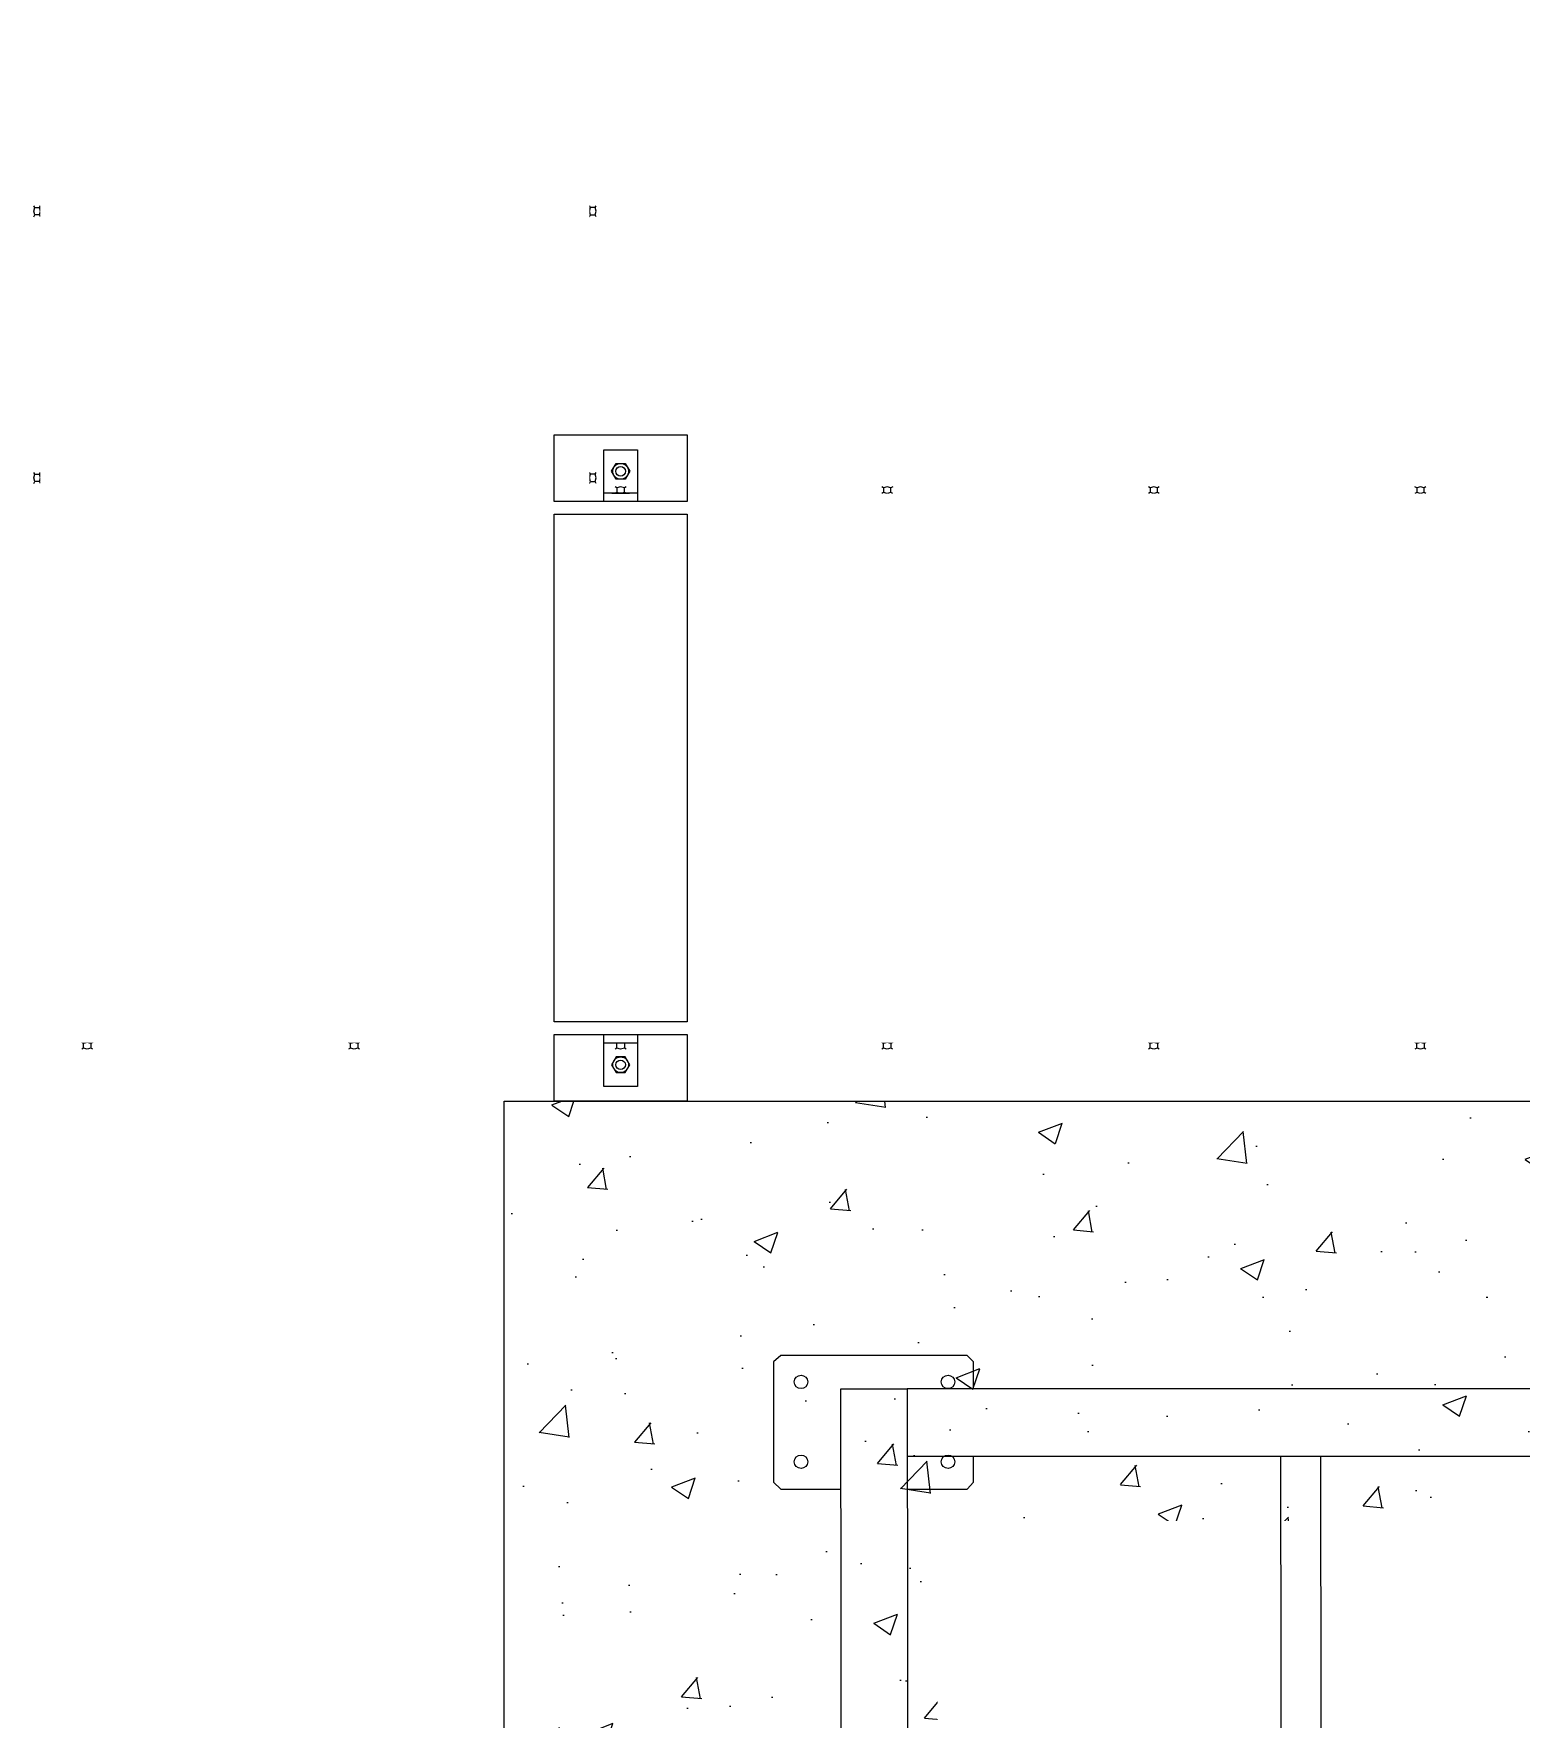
# Model space of a CAD drawing. Header units: inches. Extents: x -7660 to 802, y -193 to 3.
# Drawn here: x 469.83 to 470.946, y -82.774 to -81.509 of the extents above; entities that cross this region are included whole.
import ezdxf

# ---------------------------------------------------------------- set-up
doc = ezdxf.new("R2010")
doc.units = ezdxf.units.IN
doc.header["$MEASUREMENT"] = 0
doc.set_wipeout_variables(frame=1)
doc.linetypes.add('HIDDEN', pattern=[0.375, 0.25, -0.125])
doc.layers.add('0-A INSTALAR', color=10, linetype='Continuous')
doc.layers.add('PDF_0', color=7, linetype='Continuous')

# ---------------------------------------------------------------- blocks, each defined once
blk = doc.blocks.new('Base Planta Vivo Tipo 11')
at = {"true_color": 0xc7c8ca}
h = blk.add_hatch(dxfattribs=at)
h.set_pattern_fill('AR-CONC', color=9, scale=0.0009999999999999987)
h.set_pattern_definition([(49.99999999999999, (144.9699850621812, -48.65379361739657), (0.1821846689960038, -0.01593908553890306), [0.01904999999999998, -0.2095499999999997]), (355, (144.9699850621812, -48.65379361739657), (-0.0352434214249693, 0.1910568452390349), [0.01523999999999998, -0.1676405841699998]), (100.4514447, (144.9851670691812, -48.65512187089656), (0.1469412470903531, 0.1751177519121948), [0.01619000879999998, -0.1780902445999997]), (46.1842, (144.9699850621812, -48.60299361739656), (0.2710790408921296, -0.04204232793272709), [0.02857499999999997, -0.3143249999999996]), (96.63555760999992, (144.9925749621812, -48.60649711739657), (0.2374041340515027, 0.2474261245977212), [0.02428502313999997, -0.2671356081599997]), (351.1841511700001, (144.9699850621812, -48.60299361739656), (0.2374041340649768, 0.2474261245855323), [0.02285996706999997, -0.2514597319199997]), (20.99999999999999, (144.9953850621812, -48.61569361739657), (0.1516143912691323, -0.1022651981870875), [0.01904999999999998, -0.2095499999999998]), (326.0000000000001, (144.9953850621812, -48.61569361739657), (0.061802028347647, 0.184187966122319), [0.01523999999999998, -0.1676399999999998]), (71.45144499999999, (145.0080195947812, -48.62421571729656), (0.2134164192787159, 0.08192276888590513), [0.01619000879999998, -0.1780899375999997]), (37.49999999999999, (144.9699850621812, -48.65379361739657), (0.003088603250591813, 0.084555038873153), [0, -0.1656079999999998, 0, -0.1701799999999998, 0, -0.1682749999999998]), (7.499999999999998, (144.9699850621812, -48.65379361739657), (0.06681966251030567, 0.1001805748181194), [0, -0.09702799999999988, 0, -0.1617979999999998, 0, -0.06413499999999993]), (327.5, (144.9133430621812, -48.65379361739657), (0.1355905951668712, -0.005728743992673436), [0, -0.06349999999999993, 0, -0.1981199999999998, 0, -0.2628899999999997]), (317.5, (144.8879430621813, -48.65379361739657), (0.1481291813860179, 0.025426491033333), [0, -0.08254999999999992, 0, -0.1315719999999999, 0, -0.1866899999999998])])
h.paths.add_polyline_path([(145.6118246462353, -44.43010997651035), (144.1118246462353, -44.43010997651035), (144.1118246462353, -45.93010997651035), (145.6118246462353, -45.93010997651035)])
h.paths.add_polyline_path([(145.3167278372094, -45.70926409100602), (144.4140251563445, -45.70926409100602), (144.4140251563445, -44.6974894210465), (145.3167278372094, -44.6974894210465)], flags=16)
h.paths.add_polyline_path([(145.3167278372094, -44.6974894210465), (144.4140251563445, -44.6974894210465), (144.4140251563445, -45.70926409100602), (145.3167278372094, -45.70926409100602)], flags=16)
blk.add_lwpolyline([(145.6118246462353, -45.93010997651035), (144.1118246462353, -45.93010997651035), (144.1118246462353, -44.43010997651035), (145.6118246462353, -44.43010997651035)], close=True)
at = {"lineweight": 25}
for points in [[(144.4638026359906, -44.64584161009901), (144.4638026359906, -44.62568749035983), (144.4590604901696, -44.62094534453885), (144.3191671884506, -44.62094534453885), (144.313832274402, -44.62568749035983), (144.313832274402, -44.71578826095852), (144.3191671884506, -44.72112317500713), (144.3642175737499, -44.72112317500713)], [(144.4140101048702, -44.72112317500713), (144.4590604901696, -44.72112317500713), (144.4638026359906, -44.71578826095852), (144.4638026359906, -44.69622690944696)]]:
    blk.add_lwpolyline(points, dxfattribs=at)
for points in [[(144.3657103014452, -45.72056032675044), (144.3642175737499, -44.64584161009901), (144.4140101048702, -44.64584161009901), (144.4155028325655, -45.72056032675044)], [(144.4140101048702, -44.69622690944696), (145.3144250426296, -44.69622690944696), (145.3144250426296, -44.64584161009901), (144.4140101048702, -44.64584161009901)]]:
    blk.add_lwpolyline(points, close=True, dxfattribs=at)
at = {"layer": 'PDF_0', "lineweight": 25}
for centre, radius in [((144.3344576542107, -44.64064840593032), 0.005038530218074789), ((144.4447170671955, -44.64064840593048), 0.005038530218233178), ((144.3344576542121, -44.70052040899987), 0.005038530219466069), ((144.4447170671955, -44.70052040899866), 0.005038530218257055)]:
    blk.add_circle(centre, radius, dxfattribs=at)
at = {"linetype": 'HIDDEN', "ltscale": 0.5}
blk.add_wipeout([(144.4368246462353, -44.74510997651035), (145.2868246462353, -44.74510997651035), (145.2868246462353, -45.61960997651035), (144.4368246462353, -45.61960997651035)], dxfattribs=at)
at = {"lineweight": 25}
blk.add_lwpolyline([(144.6943894765359, -44.69622690944696), (144.7240278879171, -44.69622690944696), (144.7255206156123, -45.67076779563011), (144.6958822042312, -45.67076779563011)], close=True, dxfattribs=at)
blk = doc.blocks.new('*U675')
at = {"linetype": 'ByBlock'}
for points in [[(3.1086244689504383e-15, 0.19046999999998593), (3.1086244689504383e-15, 0.19999999999998508), (-1.825399999999975, 0.19999999999999263), (-1.825399999999975, 0.1904699999999928)], [(3.9968028886505635e-15, -0.19047000000001368), (3.9968028886505635e-15, -0.20000000000001306), (-1.825399999999974, -0.2000000000000054), (-1.825399999999974, -0.19047000000000724)]]:
    blk.add_wipeout(points, dxfattribs=at)
blk.add_wipeout([(-1.805399999999957, 0.2050000000000115), (-1.8253999999999755, 0.2050000000000115), (-1.825399999999975, -0.20500000000002308), (-1.805399999999957, -0.20500000000002308), (-1.805399999999957, -0.2000000000000056), (-1.8203999999999574, -0.2000000000000056), (-1.8203999999999574, 0.19999999999999463), (-1.805399999999957, 0.19999999999999463)])
for points in [[(-1.5999999999999843, -0.20500000000002513), (-1.599999999999984, 0.20500000000000904), (-1.6253999999999844, 0.20500000000000904), (-1.6253999999999844, -0.20500000000002513)], [(-1.399999999999984, -0.20500000000002605), (-1.3999999999999841, 0.20500000000000812), (-1.4253999999999842, 0.20500000000000812), (-1.425399999999984, -0.20500000000002605)], [(-1.1999999999999837, -0.20500000000002694), (-1.199999999999984, 0.20500000000000723), (-1.225399999999984, 0.20500000000000723), (-1.2253999999999838, -0.20500000000002694)], [(-0.999999999999984, -0.20500000000002783), (-0.999999999999984, 0.20500000000000634), (-1.025399999999984, 0.20500000000000634), (-1.0253999999999839, -0.20500000000002783)], [(-0.7999999999999841, -0.20500000000002874), (-0.7999999999999841, 0.20500000000000543), (-0.8253999999999841, 0.20500000000000543), (-0.825399999999984, -0.20500000000002874)]]:
    blk.add_wipeout(points, dxfattribs=at)
for points in [[(-1.8170126470499222, 0.21092811668430408), (-1.818340595992668, 0.21016142500474033), (-1.818340595992668, 0.20669480836386814), (-1.8170126470499222, 0.2059281166843044), (-1.8087873529499934, 0.2059281166843044), (-1.8074594040072467, 0.20669480836386822), (-1.8074594040072467, 0.21016142500474036), (-1.8087873529499934, 0.21092811668430408)], [(-1.6168126470499495, 0.21092811668430145), (-1.6181405959926942, 0.21016142500473775), (-1.6181405959926942, 0.20669480836386522), (-1.6168126470499495, 0.20592811668430147), (-1.6085873529500199, 0.20592811668430147), (-1.6072594040072752, 0.20669480836386522), (-1.6072594040072752, 0.21016142500473775), (-1.6085873529500199, 0.21092811668430145)], [(-1.4168126470499494, 0.21092811668430056), (-1.418140595992694, 0.21016142500473686), (-1.418140595992694, 0.20669480836386434), (-1.4168126470499494, 0.20592811668430058), (-1.4085873529500197, 0.20592811668430058), (-1.407259404007275, 0.20669480836386434), (-1.407259404007275, 0.21016142500473686), (-1.4085873529500197, 0.21092811668430056)], [(-1.2168126470499494, 0.21092811668429967), (-1.2181405959926939, 0.21016142500473597), (-1.2181405959926939, 0.20669480836386345), (-1.2168126470499494, 0.2059281166842997), (-1.2085873529500197, 0.2059281166842997), (-1.207259404007275, 0.20669480836386345), (-1.207259404007275, 0.21016142500473597), (-1.2085873529500197, 0.21092811668429967)], [(-1.016812647049949, 0.21092811668429876), (-1.0181405959926937, 0.21016142500473506), (-1.0181405959926937, 0.20669480836386253), (-1.016812647049949, 0.20592811668429878), (-1.0085873529500193, 0.20592811668429878), (-1.0072594040072747, 0.20669480836386253), (-1.0072594040072747, 0.21016142500473506), (-1.0085873529500193, 0.21092811668429876)], [(-0.816812647049949, 0.21092811668429795), (-0.8181405959926937, 0.21016142500473425), (-0.8181405959926937, 0.20669480836386173), (-0.816812647049949, 0.20592811668429797), (-0.8085873529500194, 0.20592811668429797), (-0.8072594040072747, 0.20669480836386173), (-0.8072594040072747, 0.21016142500473425), (-0.8085873529500194, 0.21092811668429795)], [(-1.817012647049923, -0.2109281166843157), (-1.818340595992668, -0.21016142500475338), (-1.818340595992668, -0.20669480836387982), (-1.817012647049923, -0.2059281166843161), (-1.808787352949995, -0.2059281166843161), (-1.807459404007249, -0.20669480836387974), (-1.807459404007249, -0.21016142500475332), (-1.808787352949995, -0.2109281166843157)], [(-1.6168126470499495, -0.2109281166843176), (-1.6181405959926942, -0.2101614250047539), (-1.6181405959926942, -0.20669480836388132), (-1.6168126470499495, -0.20592811668431762), (-1.6085873529500199, -0.20592811668431762), (-1.6072594040072752, -0.20669480836388132), (-1.6072594040072752, -0.2101614250047539), (-1.6085873529500199, -0.2109281166843176)], [(-1.4168126470499494, -0.2109281166843185), (-1.418140595992694, -0.2101614250047548), (-1.418140595992694, -0.2066948083638822), (-1.4168126470499494, -0.2059281166843185), (-1.4085873529500197, -0.2059281166843185), (-1.407259404007275, -0.2066948083638822), (-1.407259404007275, -0.2101614250047548), (-1.4085873529500197, -0.2109281166843185)], [(-1.2168126470499494, -0.21092811668431938), (-1.2181405959926939, -0.21016142500475568), (-1.2181405959926939, -0.2066948083638831), (-1.2168126470499494, -0.2059281166843194), (-1.2085873529500197, -0.2059281166843194), (-1.207259404007275, -0.2066948083638831), (-1.207259404007275, -0.21016142500475568), (-1.2085873529500197, -0.21092811668431938)], [(-1.016812647049949, -0.2109281166843203), (-1.0181405959926937, -0.2101614250047566), (-1.0181405959926937, -0.20669480836388401), (-1.016812647049949, -0.20592811668432032), (-1.0085873529500193, -0.20592811668432032), (-1.0072594040072747, -0.20669480836388401), (-1.0072594040072747, -0.2101614250047566), (-1.0085873529500193, -0.2109281166843203)], [(-0.8168126470499489, -0.21092811668432118), (-0.8181405959926936, -0.21016142500475749), (-0.8181405959926936, -0.2066948083638849), (-0.8168126470499489, -0.2059281166843212), (-0.8085873529500193, -0.2059281166843212), (-0.8072594040072746, -0.2066948083638849), (-0.8072594040072746, -0.21016142500475749), (-0.8085873529500193, -0.21092811668432118)]]:
    blk.add_wipeout(points)
for p, q in [((-1.815684698107176, 0.2101614250047393), (-1.817012647049921, 0.2109281166843032)), ((-1.815684698107176, 0.2066948083638672), (-1.817012647049921, 0.2059281166843033)), ((-1.812899999999956, 0.2109281166843032), (-1.815684698107176, 0.2101614250047393)), ((-1.815684698107176, 0.2101614250047393), (-1.815684698107176, 0.2066948083638672)), ((-1.812899999999956, 0.2059281166843033), (-1.815684698107176, 0.2066948083638672)), ((-1.810115301892736, 0.2101614250047393), (-1.812899999999956, 0.2109281166843032)), ((-1.810115301892736, 0.2066948083638672), (-1.812899999999956, 0.2059281166843033)), ((-1.808787352949991, 0.2109281166843032), (-1.810115301892736, 0.2101614250047393)), ((-1.810115301892736, 0.2066948083638672), (-1.810115301892736, 0.2101614250047393)), ((-1.808787352949991, 0.2059281166843033), (-1.810115301892736, 0.2066948083638672)), ((-1.615484698107204, 0.2101614250047376), (-1.616812647049949, 0.2109281166843015)), ((-1.615484698107204, 0.2066948083638655), (-1.616812647049949, 0.2059281166843016)), ((-1.612699999999984, 0.2109281166843015), (-1.615484698107204, 0.2101614250047376)), ((-1.615484698107204, 0.2101614250047376), (-1.615484698107204, 0.2066948083638655)), ((-1.612699999999984, 0.2059281166843016), (-1.615484698107204, 0.2066948083638655)), ((-1.609915301892764, 0.2101614250047376), (-1.612699999999984, 0.2109281166843015)), ((-1.609915301892764, 0.2066948083638655), (-1.612699999999984, 0.2059281166843016)), ((-1.608587352950019, 0.2109281166843015), (-1.609915301892764, 0.2101614250047376)), ((-1.609915301892764, 0.2066948083638655), (-1.609915301892764, 0.2101614250047376)), ((-1.608587352950019, 0.2059281166843016), (-1.609915301892764, 0.2066948083638655)), ((-1.415484698107204, 0.2101614250047368), (-1.416812647049949, 0.2109281166843006)), ((-1.415484698107204, 0.2066948083638646), (-1.416812647049949, 0.2059281166843007)), ((-1.412699999999984, 0.2109281166843006), (-1.415484698107204, 0.2101614250047368)), ((-1.415484698107204, 0.2101614250047368), (-1.415484698107204, 0.2066948083638646)), ((-1.412699999999984, 0.2059281166843007), (-1.415484698107204, 0.2066948083638646)), ((-1.409915301892764, 0.2101614250047368), (-1.412699999999984, 0.2109281166843006)), ((-1.409915301892764, 0.2066948083638646), (-1.412699999999984, 0.2059281166843007)), ((-1.408587352950019, 0.2109281166843006), (-1.409915301892764, 0.2101614250047368)), ((-1.409915301892764, 0.2066948083638646), (-1.409915301892764, 0.2101614250047368)), ((-1.408587352950019, 0.2059281166843007), (-1.409915301892764, 0.2066948083638646)), ((-1.215484698107204, 0.2101614250047359), (-1.216812647049949, 0.2109281166842998)), ((-1.215484698107204, 0.2066948083638638), (-1.216812647049949, 0.2059281166842999)), ((-1.212699999999984, 0.2109281166842998), (-1.215484698107204, 0.2101614250047359)), ((-1.215484698107204, 0.2101614250047359), (-1.215484698107204, 0.2066948083638638)), ((-1.212699999999984, 0.2059281166842999), (-1.215484698107204, 0.2066948083638638)), ((-1.209915301892764, 0.2101614250047359), (-1.212699999999984, 0.2109281166842998)), ((-1.209915301892764, 0.2066948083638638), (-1.212699999999984, 0.2059281166842999)), ((-1.208587352950019, 0.2109281166842998), (-1.209915301892764, 0.2101614250047359)), ((-1.209915301892764, 0.2066948083638638), (-1.209915301892764, 0.2101614250047359)), ((-1.208587352950019, 0.2059281166842999), (-1.209915301892764, 0.2066948083638638)), ((-1.015484698107204, 0.210161425004735), (-1.016812647049949, 0.2109281166842989)), ((-1.015484698107204, 0.2066948083638629), (-1.016812647049949, 0.205928116684299)), ((-1.012699999999984, 0.2109281166842989), (-1.015484698107204, 0.210161425004735)), ((-1.015484698107204, 0.210161425004735), (-1.015484698107204, 0.2066948083638629)), ((-1.012699999999984, 0.205928116684299), (-1.015484698107204, 0.2066948083638629)), ((-1.009915301892764, 0.210161425004735), (-1.012699999999984, 0.2109281166842989)), ((-1.009915301892764, 0.2066948083638629), (-1.012699999999984, 0.205928116684299)), ((-1.008587352950019, 0.2109281166842989), (-1.009915301892764, 0.210161425004735)), ((-1.009915301892764, 0.2066948083638629), (-1.009915301892764, 0.210161425004735)), ((-1.008587352950019, 0.205928116684299), (-1.009915301892764, 0.2066948083638629)), ((-0.8154846981072044, 0.2101614250047341), (-0.816812647049949, 0.210928116684298)), ((-0.8154846981072044, 0.206694808363862), (-0.816812647049949, 0.2059281166842981)), ((-0.8126999999999842, 0.210928116684298), (-0.8154846981072044, 0.2101614250047341)), ((-0.8154846981072044, 0.2101614250047341), (-0.8154846981072044, 0.206694808363862)), ((-0.8126999999999842, 0.2059281166842981), (-0.8154846981072044, 0.206694808363862)), ((-0.8099153018927641, 0.2101614250047341), (-0.8126999999999842, 0.210928116684298)), ((-0.8099153018927641, 0.206694808363862), (-0.8126999999999842, 0.2059281166842981)), ((-0.8085873529500194, 0.210928116684298), (-0.8099153018927641, 0.2101614250047341)), ((-0.8099153018927641, 0.206694808363862), (-0.8099153018927641, 0.2101614250047341)), ((-0.8085873529500194, 0.2059281166842981), (-0.8099153018927641, 0.206694808363862)), ((-1.815684698107176, -0.2066948083638798), (-1.817012647049921, -0.2059281166843159)), ((-1.815684698107176, -0.2101614250047519), (-1.817012647049921, -0.2109281166843158)), ((-1.812899999999956, -0.2059281166843159), (-1.815684698107176, -0.2066948083638798)), ((-1.815684698107176, -0.2101614250047519), (-1.815684698107176, -0.2066948083638798)), ((-1.812899999999956, -0.2109281166843158), (-1.815684698107176, -0.2101614250047519)), ((-1.810115301892736, -0.2066948083638798), (-1.812899999999956, -0.2059281166843159)), ((-1.810115301892736, -0.2101614250047519), (-1.812899999999956, -0.2109281166843158)), ((-1.808787352949991, -0.2059281166843159), (-1.810115301892736, -0.2066948083638798)), ((-1.810115301892736, -0.2066948083638798), (-1.810115301892736, -0.2101614250047519)), ((-1.808787352949991, -0.2109281166843158), (-1.810115301892736, -0.2101614250047519)), ((-1.615484698107204, -0.2066948083638816), (-1.616812647049949, -0.2059281166843177)), ((-1.615484698107204, -0.2101614250047537), (-1.616812647049949, -0.2109281166843176)), ((-1.612699999999984, -0.2059281166843177), (-1.615484698107204, -0.2066948083638816)), ((-1.615484698107204, -0.2101614250047537), (-1.615484698107204, -0.2066948083638816)), ((-1.612699999999984, -0.2109281166843176), (-1.615484698107204, -0.2101614250047537)), ((-1.609915301892764, -0.2066948083638816), (-1.612699999999984, -0.2059281166843177)), ((-1.609915301892764, -0.2101614250047537), (-1.612699999999984, -0.2109281166843176)), ((-1.608587352950019, -0.2059281166843177), (-1.609915301892764, -0.2066948083638816)), ((-1.609915301892764, -0.2066948083638816), (-1.609915301892764, -0.2101614250047537)), ((-1.608587352950019, -0.2109281166843176), (-1.609915301892764, -0.2101614250047537)), ((-1.415484698107204, -0.2066948083638825), (-1.416812647049949, -0.2059281166843186)), ((-1.415484698107204, -0.2101614250047546), (-1.416812647049949, -0.2109281166843185)), ((-1.412699999999984, -0.2059281166843186), (-1.415484698107204, -0.2066948083638825)), ((-1.415484698107204, -0.2101614250047546), (-1.415484698107204, -0.2066948083638825)), ((-1.412699999999984, -0.2109281166843185), (-1.415484698107204, -0.2101614250047546)), ((-1.409915301892764, -0.2066948083638825), (-1.412699999999984, -0.2059281166843186)), ((-1.409915301892764, -0.2101614250047546), (-1.412699999999984, -0.2109281166843185)), ((-1.408587352950019, -0.2059281166843186), (-1.409915301892764, -0.2066948083638825)), ((-1.409915301892764, -0.2066948083638825), (-1.409915301892764, -0.2101614250047546)), ((-1.408587352950019, -0.2109281166843185), (-1.409915301892764, -0.2101614250047546)), ((-1.215484698107204, -0.2066948083638833), (-1.216812647049949, -0.2059281166843195)), ((-1.215484698107204, -0.2101614250047555), (-1.216812647049949, -0.2109281166843194)), ((-1.212699999999984, -0.2059281166843195), (-1.215484698107204, -0.2066948083638833)), ((-1.215484698107204, -0.2101614250047555), (-1.215484698107204, -0.2066948083638833)), ((-1.212699999999984, -0.2109281166843194), (-1.215484698107204, -0.2101614250047555)), ((-1.209915301892764, -0.2066948083638833), (-1.212699999999984, -0.2059281166843195)), ((-1.209915301892764, -0.2101614250047555), (-1.212699999999984, -0.2109281166843194)), ((-1.208587352950019, -0.2059281166843195), (-1.209915301892764, -0.2066948083638833)), ((-1.209915301892764, -0.2066948083638833), (-1.209915301892764, -0.2101614250047555)), ((-1.208587352950019, -0.2109281166843194), (-1.209915301892764, -0.2101614250047555)), ((-1.015484698107204, -0.2066948083638842), (-1.016812647049949, -0.2059281166843203)), ((-1.015484698107204, -0.2101614250047563), (-1.016812647049949, -0.2109281166843202)), ((-1.012699999999984, -0.2059281166843203), (-1.015484698107204, -0.2066948083638842)), ((-1.015484698107204, -0.2101614250047563), (-1.015484698107204, -0.2066948083638842)), ((-1.012699999999984, -0.2109281166843202), (-1.015484698107204, -0.2101614250047563)), ((-1.009915301892764, -0.2066948083638842), (-1.012699999999984, -0.2059281166843203)), ((-1.009915301892764, -0.2101614250047563), (-1.012699999999984, -0.2109281166843202)), ((-1.008587352950019, -0.2059281166843203), (-1.009915301892764, -0.2066948083638842)), ((-1.009915301892764, -0.2066948083638842), (-1.009915301892764, -0.2101614250047563)), ((-1.008587352950019, -0.2109281166843202), (-1.009915301892764, -0.2101614250047563)), ((-0.8154846981072044, -0.2066948083638851), (-0.8168126470499489, -0.2059281166843212)), ((-0.8154846981072044, -0.2101614250047572), (-0.8168126470499489, -0.2109281166843211)), ((-0.8126999999999841, -0.2059281166843212), (-0.8154846981072044, -0.2066948083638851)), ((-0.8154846981072044, -0.2101614250047572), (-0.8154846981072044, -0.2066948083638851)), ((-0.8126999999999841, -0.2109281166843211), (-0.8154846981072044, -0.2101614250047572)), ((-0.8099153018927641, -0.2066948083638851), (-0.8126999999999841, -0.2059281166843212)), ((-0.8099153018927641, -0.2101614250047572), (-0.8126999999999841, -0.2109281166843211)), ((-0.8085873529500193, -0.2059281166843212), (-0.8099153018927641, -0.2066948083638851)), ((-0.8099153018927641, -0.2066948083638851), (-0.8099153018927641, -0.2101614250047572)), ((-0.8085873529500194, -0.2109281166843211), (-0.8099153018927641, -0.2101614250047572))]:
    blk.add_line(p, q)
for points in [[(-1.8060672289829083, 0.20500000000001142), (-1.8060672289829083, 0.20592811668430433), (-1.8197327710170126, 0.20592811668430425), (-1.8197327710170126, 0.2050000000000114)], [(-1.605867228982932, 0.20500000000000898), (-1.605867228982932, 0.20592811668430153), (-1.6195327710170364, 0.20592811668430153), (-1.6195327710170364, 0.20500000000000898)], [(-1.405867228982932, 0.20500000000000806), (-1.405867228982932, 0.2059281166843006), (-1.4195327710170362, 0.2059281166843006), (-1.4195327710170362, 0.20500000000000806)], [(-1.205867228982932, 0.20500000000000726), (-1.205867228982932, 0.2059281166842998), (-1.2195327710170363, 0.2059281166842998), (-1.2195327710170363, 0.20500000000000726)], [(-1.005867228982932, 0.20500000000000637), (-1.005867228982932, 0.20592811668429892), (-1.0195327710170363, 0.20592811668429892), (-1.0195327710170363, 0.20500000000000637)], [(-0.8058672289829321, 0.20500000000000548), (-0.8058672289829321, 0.20592811668429803), (-0.8195327710170364, 0.20592811668429803), (-0.8195327710170364, 0.20500000000000548)], [(-1.806067228982908, -0.2050000000000233), (-1.806067228982908, -0.20592811668431607), (-1.8197327710170124, -0.20592811668431615), (-1.8197327710170124, -0.20500000000002336)], [(-1.605867228982932, -0.20500000000002525), (-1.605867228982932, -0.20592811668431774), (-1.6195327710170364, -0.20592811668431774), (-1.6195327710170364, -0.20500000000002525)], [(-1.405867228982932, -0.20500000000002616), (-1.405867228982932, -0.20592811668431865), (-1.4195327710170362, -0.20592811668431865), (-1.4195327710170362, -0.20500000000002616)], [(-1.205867228982932, -0.20500000000002705), (-1.205867228982932, -0.20592811668431954), (-1.2195327710170363, -0.20592811668431954), (-1.2195327710170363, -0.20500000000002705)], [(-1.005867228982932, -0.20500000000002797), (-1.005867228982932, -0.20592811668432046), (-1.0195327710170363, -0.20592811668432046), (-1.0195327710170363, -0.20500000000002797)], [(-0.8058672289829321, -0.20500000000002874), (-0.8058672289829321, -0.20592811668432123), (-0.8195327710170364, -0.20592811668432123), (-0.8195327710170364, -0.20500000000002874)]]:
    blk.add_wipeout(points)
blk = doc.blocks.new('*U737')
at = {"linetype": 'ByBlock'}
blk.add_wipeout([(3.9968028886505635e-15, 0.19046999999998593), (3.9968028886505635e-15, 0.19999999999998552), (-2.975552667453621, 0.19999999999999796), (-2.975552667453621, 0.19046999999999836)], dxfattribs=at)
for points in [[(-0.1999999999999839, -0.20500000000003135), (-0.1999999999999839, 0.20500000000000282), (-0.225399999999984, 0.20500000000000282), (-0.2253999999999839, -0.20500000000003135)], [(-0.025399999999994982, -0.20500000000003124), (-0.025399999999995204, 0.20500000000000293), (4.884981308350689e-15, 0.20500000000000293), (4.9960036108132044e-15, -0.20500000000003124)]]:
    blk.add_wipeout(points, dxfattribs=at)
for points in [[(-0.21681264704994896, 0.21092811668429526), (-0.21814059599269364, 0.21016142500473156), (-0.21814059599269364, 0.20669480836385903), (-0.21681264704994896, 0.20592811668429528), (-0.2085873529500193, 0.20592811668429528), (-0.20725940400727463, 0.20669480836385903), (-0.20725940400727463, 0.21016142500473156), (-0.2085873529500193, 0.21092811668429526)], [(-0.016812647049960106, 0.21092811668429526), (-0.018140595992704775, 0.21016142500473156), (-0.018140595992704775, 0.20669480836385903), (-0.016812647049960106, 0.20592811668429528), (-0.008587352950030436, 0.20592811668429528), (-0.007259404007285766, 0.20669480836385903), (-0.007259404007285766, 0.21016142500473156), (-0.008587352950030436, 0.21092811668429526)]]:
    blk.add_wipeout(points)
blk.add_wipeout([(3.9968028886505635e-15, -0.19047000000001368), (3.9968028886505635e-15, -0.20000000000001328), (-2.97555266745362, -0.20000000000000018), (-2.97555266745362, -0.19047000000000147)], dxfattribs=at)
for p, q in [((-0.2154846981072042, 0.2101614250047315), (-0.216812647049949, 0.2109281166842953)), ((-0.2154846981072043, 0.2066948083638593), (-0.216812647049949, 0.2059281166842954)), ((-0.2126999999999842, 0.2109281166842953), (-0.2154846981072042, 0.2101614250047315)), ((-0.2154846981072042, 0.2101614250047315), (-0.2154846981072043, 0.2066948083638593)), ((-0.2126999999999842, 0.2059281166842954), (-0.2154846981072043, 0.2066948083638593)), ((-0.2099153018927639, 0.2101614250047315), (-0.2126999999999842, 0.2109281166842953)), ((-0.209915301892764, 0.2066948083638593), (-0.2126999999999842, 0.2059281166842954)), ((-0.2085873529500193, 0.2109281166842953), (-0.2099153018927639, 0.2101614250047315)), ((-0.209915301892764, 0.2066948083638593), (-0.2099153018927639, 0.2101614250047315)), ((-0.2085873529500193, 0.2059281166842954), (-0.209915301892764, 0.2066948083638593)), ((-0.01548469810721547, 0.2101614250047314), (-0.01681264704996016, 0.2109281166842953)), ((-0.01548469810721547, 0.2066948083638593), (-0.01681264704996016, 0.2059281166842954)), ((-0.01269999999999527, 0.2109281166842953), (-0.01548469810721547, 0.2101614250047314)), ((-0.01548469810721547, 0.2101614250047314), (-0.01548469810721547, 0.2066948083638593)), ((-0.01269999999999527, 0.2059281166842954), (-0.01548469810721547, 0.2066948083638593)), ((-0.009915301892775168, 0.2101614250047314), (-0.01269999999999527, 0.2109281166842953)), ((-0.009915301892775168, 0.2066948083638593), (-0.01269999999999527, 0.2059281166842954)), ((-0.00858735295003047, 0.2109281166842953), (-0.009915301892775168, 0.2101614250047314)), ((-0.009915301892775168, 0.2066948083638593), (-0.009915301892775168, 0.2101614250047314)), ((-0.008587352950030467, 0.2059281166842954), (-0.009915301892775168, 0.2066948083638593))]:
    blk.add_line(p, q)
for points in [[(-0.2168126470499489, -0.2109281166843238), (-0.21814059599269356, -0.2101614250047601), (-0.21814059599269356, -0.2066948083638875), (-0.2168126470499489, -0.20592811668432381), (-0.20858735295001923, -0.20592811668432381), (-0.20725940400727455, -0.2066948083638875), (-0.20725940400727455, -0.2101614250047601), (-0.20858735295001923, -0.2109281166843238)], [(-0.016812647049959953, -0.21092811668432368), (-0.018140595992704622, -0.21016142500475998), (-0.018140595992704622, -0.2066948083638874), (-0.016812647049959953, -0.2059281166843237), (-0.008587352950030283, -0.2059281166843237), (-0.007259404007285614, -0.2066948083638874), (-0.007259404007285614, -0.21016142500475998), (-0.008587352950030283, -0.21092811668432368)]]:
    blk.add_wipeout(points)
for p, q in [((-0.2154846981072042, -0.2066948083638878), (-0.2168126470499488, -0.2059281166843239)), ((-0.2154846981072042, -0.2101614250047599), (-0.2168126470499488, -0.2109281166843238)), ((-0.212699999999984, -0.2059281166843239), (-0.2154846981072042, -0.2066948083638878)), ((-0.2154846981072042, -0.2101614250047599), (-0.2154846981072042, -0.2066948083638878)), ((-0.212699999999984, -0.2109281166843238), (-0.2154846981072042, -0.2101614250047599)), ((-0.2099153018927639, -0.2066948083638878), (-0.212699999999984, -0.2059281166843239)), ((-0.2099153018927639, -0.2101614250047599), (-0.212699999999984, -0.2109281166843238)), ((-0.2085873529500192, -0.2059281166843239), (-0.2099153018927639, -0.2066948083638878)), ((-0.2099153018927639, -0.2066948083638878), (-0.2099153018927639, -0.2101614250047599)), ((-0.2085873529500192, -0.2109281166843238), (-0.2099153018927639, -0.2101614250047599)), ((-0.01548469810721533, -0.2066948083638878), (-0.01681264704996003, -0.2059281166843238)), ((-0.01548469810721533, -0.2101614250047599), (-0.01681264704996003, -0.2109281166843237)), ((-0.01269999999999523, -0.2059281166843239), (-0.01548469810721533, -0.2066948083638878)), ((-0.01548469810721533, -0.2101614250047599), (-0.01548469810721533, -0.2066948083638878)), ((-0.01269999999999523, -0.2109281166843238), (-0.01548469810721533, -0.2101614250047599)), ((-0.009915301892775032, -0.2066948083638877), (-0.01269999999999523, -0.2059281166843239)), ((-0.009915301892775032, -0.2101614250047598), (-0.01269999999999523, -0.2109281166843238)), ((-0.008587352950030332, -0.2059281166843238), (-0.009915301892775032, -0.2066948083638877)), ((-0.009915301892775032, -0.2066948083638877), (-0.009915301892775032, -0.2101614250047598)), ((-0.008587352950030328, -0.2109281166843237), (-0.009915301892775032, -0.2101614250047598))]:
    blk.add_line(p, q)
for points in [[(-0.20586722898293197, 0.20500000000000276), (-0.20586722898293197, 0.2059281166842953), (-0.21953277101703628, 0.2059281166842953), (-0.21953277101703628, 0.20500000000000276)], [(-0.0058672289829431595, 0.20500000000000276), (-0.0058672289829431595, 0.2059281166842953), (-0.019532771017047465, 0.2059281166842953), (-0.019532771017047465, 0.20500000000000276)]]:
    blk.add_wipeout(points)
for points in [[(-0.20586722898293192, -0.20500000000003146), (-0.20586722898293192, -0.20592811668432395), (-0.21953277101703622, -0.20592811668432395), (-0.21953277101703622, -0.20500000000003146)], [(-0.005867228982943021, -0.20500000000003135), (-0.005867228982943021, -0.20592811668432384), (-0.019532771017047326, -0.20592811668432384), (-0.019532771017047326, -0.20500000000003135)]]:
    blk.add_wipeout(points)
blk = doc.blocks.new('Base para esteiramento')
for points in [[(84.90024704229081, -478.1073473380725), (84.90024704229081, -478.0573473380725), (85.00016447353248, -478.0573473380725), (85.00016447353248, -478.1073473380725)], [(84.9375162441439, -478.1073473380725), (84.9375162441439, -478.0685444521553), (84.9628952716788, -478.0685444521553), (84.9628952716788, -478.1073473380725)], [(84.94338141301036, -478.0847485373145), (84.94679358546078, -478.0788384812664), (84.95361793036192, -478.0788384812661), (84.95703010281264, -478.0847485373153), (84.95361793036207, -478.0906585933636), (84.94679358546092, -478.0906585933639)], [(84.9375162441439, -478.1073473380725), (84.9375162441439, -478.1009526224747), (84.96289527167903, -478.1009526224747), (84.96289527167903, -478.1073473380725)], [(84.90024704229182, -478.4978173380725), (84.90024704229182, -478.1168773380725), (85.0001644735324, -478.1168773380725), (85.0001644735324, -478.4978173380725)], [(84.90024704229175, -478.5573473380725), (84.90024704229175, -478.5073473380725), (85.00016447353269, -478.5073473380725), (85.00016447353269, -478.5573473380725)], [(84.93751624414455, -478.5461502239937), (84.93751624414455, -478.5073473380725), (84.96289527167997, -478.5073473380725), (84.96289527167997, -478.5461502239937)], [(84.93751624414455, -478.5137420536746), (84.93751624414455, -478.5073473380725), (84.96289527167997, -478.5073473380725), (84.96289527167997, -478.5137420536746)], [(84.94338141301013, -478.5299461388337), (84.94679358546144, -478.5358561948821), (84.95361793036287, -478.5358561948821), (84.95703010281315, -478.5299461388337), (84.9536179303628, -478.5240360827857), (84.94679358546144, -478.5240360827848)]]:
    blk.add_lwpolyline(points, close=True)
for centre, radius in [((84.95020575791092, -478.0847485373156), 0.005910056048699567), ((84.95020575791092, -478.0847485373156), 0.003546510008074605), ((84.95020575791172, -478.5299461388343), 0.005910056048699567), ((84.95020575791172, -478.5299461388343), 0.003546510008074605)]:
    blk.add_circle(centre, radius)
blk = doc.blocks.new('dasdasdasczxcz')
at = {"xscale": -1, "rotation": 180}
blk.add_blockref('*U675', (215.1897759959687, -110.7354188971545), dxfattribs=at)
blk.add_blockref('Base Planta Vivo Tipo 11', (69.57795134973342, -66.555308920644))
at = {"rotation": 270}
blk.add_blockref('*U737', (213.5476873868169, -110.5304188971546), dxfattribs=at)
blk.add_blockref('Base para esteiramento', (128.8268702380565, 367.571928440918))

msp = doc.modelspace()

# ---------------------------------------------------------------- block references
at = {"layer": '0-A INSTALAR'}
msp.add_blockref('dasdasdasczxcz', (256.4933195665275, 28.67527039741822), dxfattribs=at)

doc.saveas('drawing.dxf')
